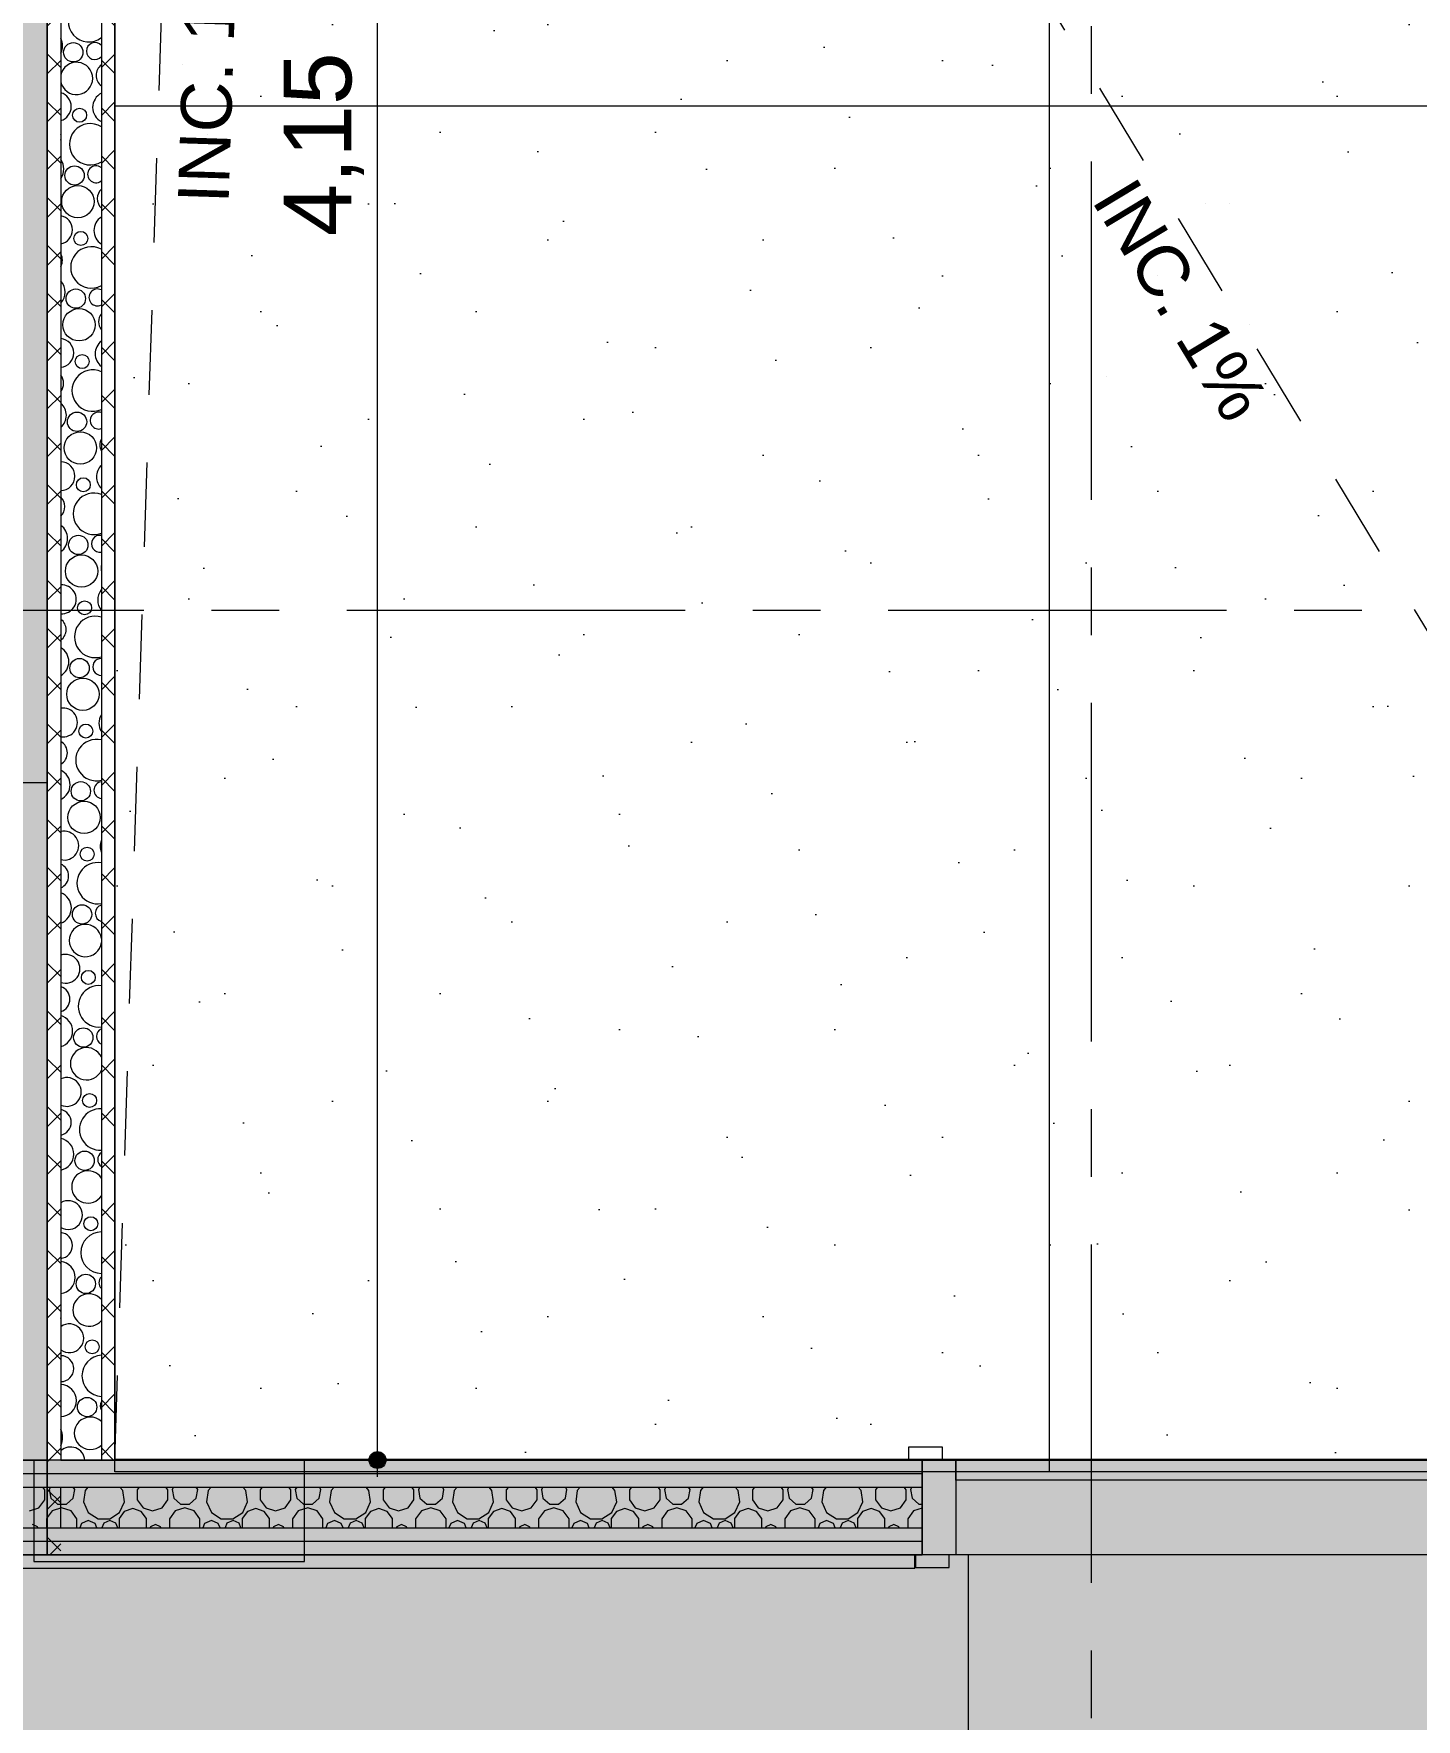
# Model space of a CAD drawing. Header units: metres. Extents: x -77 to -41.1, y -68 to -27.7.
# Drawn here: x -51.194 to -49.151, y -37.483 to -34.993 of the extents above; entities that cross this region are included whole.
import ezdxf
from ezdxf.enums import TextEntityAlignment as Align

# ---------------------------------------------------------------- set-up
doc = ezdxf.new("R2010")
doc.units = ezdxf.units.M
doc.header["$MEASUREMENT"] = 0
doc.linetypes.add('Dot & Dashed', pattern=[0.6, 0.5, -0.05, 0, -0.05])
doc.linetypes.add('HIDDEN2', pattern=[0.1875, 0.125, -0.0625])
for name, color, linetype, lineweight in [('0_Caneta_No__99', 7, 'Continuous', 20), ('Concreto moldado in loco_Pilares.IFC Model_Caneta_No__241', 7, 'Continuous', 13), ('Concreto moldado in loco_Pilares.IFC Model_Caneta_No__4', 7, 'Continuous', 20), ('LAJES.EST_Caneta_No__241', 7, 'Continuous', 13), ('LAJES.EST_Caneta_No__96', 252, 'Continuous', 0), ('NOTAS PISOS_Caneta_No__98', 7, 'Continuous', 0), ('PAREDE CONSTRUIR_Caneta_No__241', 7, 'Continuous', 13), ('PAREDE CONSTRUIR_Caneta_No__83', 84, 'Continuous', 0), ('PAREDE CONSTRUIR_Caneta_No__96', 252, 'Continuous', 0), ('PISO - Rodapé_Caneta_No__11', 7, 'Continuous', 5), ('PISO_Caneta_No__241', 7, 'Continuous', 13), ('Portas Archicad_Caneta_No__241', 7, 'Continuous', 13), ('Portas Archicad_Caneta_No__96', 252, 'Continuous', 0)]:
    doc.layers.add(name, color=color, linetype=linetype, lineweight=lineweight)
for name, color, linetype in [('Concreto moldado in loco_Pilares.IFC Model', 7, 'Continuous'), ('COTAS PISOS', 7, 'Continuous'), ('PAREDE CONSTRUIR', 7, 'Continuous'), ('Portas Archicad', 7, 'Continuous')]:
    doc.layers.add(name, color=color, linetype=linetype)
for name, color, linetype, lineweight, true_color in [('COTAS PISOS_Caneta_No__25', 7, 'Continuous', 13, 0x982312), ('LAJES.EST_Caneta_No__18', 7, 'Continuous', 0, 0xdfdfdf), ('LAJES.EST_Caneta_No__254', 7, 'Continuous', 0, 0xd1c9ad), ('PISO_Caneta_No__97', 7, 'Continuous', 5, 0x6b6b6b), ('Portas Archicad_Caneta_No__9', 7, 'Continuous', 5, 0x020202), ('ZONA_Caneta_No__56', 7, 'Continuous', 0, 0xffe495)]:
    doc.layers.add(name, color=color, linetype=linetype, lineweight=lineweight, true_color=true_color)
doc.styles.add('GENERATED_STYLE_1', font='arial.ttf')
doc.dimstyles.new('GENERATED_STYLE__2', dxfattribs={"dimtxt": 0.1, "dimasz": 0.0475, "dimexe": 0.18, "dimexo": 0.1, "dimgap": 0, "dimtad": 1, "dimzin": 0, "dimdsep": 46, "dimtxsty": 'GENERATED_STYLE_1', "dimblk": 'ARROWHEAD_11', "dimblk1": 'ARROWHEAD_11', "dimblk2": 'ARROWHEAD_11', "dimcen": 0.09, "dimclrd": 256, "dimclre": 256, "dimclrt": 256, "dimadec": 0, "dimazin": 0, "dimtfac": 1, "dimtdec": 4, "dimtmove": 0, "dimatfit": 3, "dimfxl": 0, "dimtolj": 1, "dimtzin": 0, "dimarcsym": 0})
pattern_1 = [(45, (0, 0.5), (-0.159099, 0.159099), [0, -0.15, 0, -0.225]), (110, (0.5, 0.5), (0.21143084, 0.07695453), [0, -0.11, 0, -0.19])]
pattern_2 = [(45, (0, 0), (-0.03535534, 0.03535534), []), (135, (0, 0), (0.03535534, 0.03535534), [])]

# ---------------------------------------------------------------- blocks, each defined once
blk = doc.blocks.new('*X98')
at = {"layer": 'PAREDE CONSTRUIR_Caneta_No__96', "color": 252, "linetype": 'Continuous', "lineweight": 0}
for p, q in [((-51.1863, -37.1709), (-51.1776, -37.159)), ((-51.1776, -37.1442), (-51.1805, -37.1402)), ((-51.1776, -37.159), (-51.1776, -37.1442)), ((-51.2003, -37.1755), (-51.1863, -37.1709)), ((-51.174, -37.1853), (-51.1753, -37.1871)), ((-51.1753, -37.1871), (-51.1753, -37.2002)), ((-51.1885, -37.1987), (-51.1958, -37.1957)), ((-51.1879, -37.2002), (-51.1885, -37.1987))]:
    blk.add_line(p, q, dxfattribs=at)
blk = doc.blocks.new('*X116')
at = {"layer": 'PAREDE CONSTRUIR_Caneta_No__96', "color": 252, "linetype": 'Continuous', "lineweight": 0}
for p, q in [((-51.1691, -37.1402), (-51.1712, -37.1439)), ((-51.1712, -37.1439), (-51.1689, -37.1568)), ((-51.1689, -37.1568), (-51.1588, -37.1652)), ((-51.1457, -37.1652), (-51.1357, -37.1568)), ((-51.1357, -37.1568), (-51.1334, -37.1439)), ((-51.1334, -37.1439), (-51.1355, -37.1402)), ((-51.1181, -37.1451), (-51.1205, -37.1622)), ((-51.1205, -37.1622), (-51.1134, -37.1779)), ((-51.1138, -37.1402), (-51.1181, -37.1451)), ((-51.0671, -37.1779), (-51.0599, -37.1622)), ((-51.0624, -37.1451), (-51.0667, -37.1402)), ((-51.0599, -37.1622), (-51.0624, -37.1451)), ((-51.0382, -37.1402), (-51.0411, -37.1442)), ((-51.0411, -37.1442), (-51.0411, -37.159)), ((-51.0411, -37.159), (-51.0325, -37.1709)), ((-51.0044, -37.1709), (-50.9958, -37.159)), ((-50.9958, -37.1442), (-50.9987, -37.1402)), ((-50.9958, -37.159), (-50.9958, -37.1442)), ((-50.9872, -37.1402), (-50.9893, -37.1439)), ((-50.9893, -37.1439), (-50.987, -37.1568)), ((-50.987, -37.1568), (-50.977, -37.1652)), ((-50.9639, -37.1652), (-50.9538, -37.1568)), ((-50.9538, -37.1568), (-50.9515, -37.1439)), ((-50.9515, -37.1439), (-50.9537, -37.1402)), ((-50.9362, -37.1451), (-50.9387, -37.1622)), ((-50.9387, -37.1622), (-50.9315, -37.1779)), ((-50.932, -37.1402), (-50.9362, -37.1451)), ((-50.8852, -37.1779), (-50.8781, -37.1622)), ((-50.8805, -37.1451), (-50.8848, -37.1402)), ((-50.8781, -37.1622), (-50.8805, -37.1451)), ((-50.8564, -37.1402), (-50.8593, -37.1442)), ((-50.8593, -37.1442), (-50.8593, -37.159)), ((-50.8593, -37.159), (-50.8506, -37.1709)), ((-50.8226, -37.1709), (-50.8139, -37.159)), ((-50.8139, -37.1442), (-50.8168, -37.1402)), ((-50.8139, -37.159), (-50.8139, -37.1442)), ((-50.8053, -37.1402), (-50.8075, -37.1439)), ((-50.8075, -37.1439), (-50.8052, -37.1568)), ((-50.8052, -37.1568), (-50.7951, -37.1652)), ((-50.782, -37.1652), (-50.772, -37.1568)), ((-50.772, -37.1568), (-50.7697, -37.1439)), ((-50.7697, -37.1439), (-50.7718, -37.1402)), ((-50.7544, -37.1451), (-50.7568, -37.1622)), ((-50.7568, -37.1622), (-50.7497, -37.1779)), ((-50.7501, -37.1402), (-50.7544, -37.1451)), ((-50.7034, -37.1779), (-50.6962, -37.1622)), ((-50.6987, -37.1451), (-50.7029, -37.1402)), ((-50.6962, -37.1622), (-50.6987, -37.1451)), ((-50.6745, -37.1402), (-50.6774, -37.1442)), ((-50.6774, -37.1442), (-50.6774, -37.159)), ((-50.6774, -37.159), (-50.6688, -37.1709)), ((-50.6407, -37.1709), (-50.6321, -37.159)), ((-50.6321, -37.1442), (-50.635, -37.1402)), ((-50.6321, -37.159), (-50.6321, -37.1442)), ((-50.6235, -37.1402), (-50.6256, -37.1439)), ((-50.6256, -37.1439), (-50.6233, -37.1568)), ((-50.6233, -37.1568), (-50.6133, -37.1652)), ((-50.6002, -37.1652), (-50.5901, -37.1568)), ((-50.5901, -37.1568), (-50.5878, -37.1439)), ((-50.5878, -37.1439), (-50.59, -37.1402)), ((-50.5725, -37.1451), (-50.575, -37.1622)), ((-50.575, -37.1622), (-50.5678, -37.1779)), ((-50.5682, -37.1402), (-50.5725, -37.1451)), ((-50.5215, -37.1779), (-50.5144, -37.1622)), ((-50.5168, -37.1451), (-50.5211, -37.1402)), ((-50.5144, -37.1622), (-50.5168, -37.1451)), ((-50.4926, -37.1402), (-50.4956, -37.1442)), ((-50.4956, -37.1442), (-50.4956, -37.159)), ((-50.4956, -37.159), (-50.4869, -37.1709)), ((-50.4589, -37.1709), (-50.4502, -37.159)), ((-50.4502, -37.1442), (-50.4531, -37.1402)), ((-50.4502, -37.159), (-50.4502, -37.1442)), ((-50.4416, -37.1402), (-50.4438, -37.1439)), ((-50.4438, -37.1439), (-50.4415, -37.1568)), ((-50.4415, -37.1568), (-50.4314, -37.1652)), ((-50.4183, -37.1652), (-50.4083, -37.1568)), ((-50.4083, -37.1568), (-50.406, -37.1439)), ((-50.406, -37.1439), (-50.4081, -37.1402)), ((-50.3907, -37.1451), (-50.3931, -37.1622)), ((-50.3931, -37.1622), (-50.3859, -37.1779)), ((-50.3864, -37.1402), (-50.3907, -37.1451)), ((-50.3397, -37.1779), (-50.3325, -37.1622)), ((-50.335, -37.1451), (-50.3392, -37.1402)), ((-50.3325, -37.1622), (-50.335, -37.1451)), ((-50.3108, -37.1402), (-50.3137, -37.1442)), ((-50.3137, -37.1442), (-50.3137, -37.159)), ((-50.3137, -37.159), (-50.3051, -37.1709)), ((-50.277, -37.1709), (-50.2683, -37.159)), ((-50.2683, -37.1442), (-50.2713, -37.1402)), ((-50.2683, -37.159), (-50.2683, -37.1442)), ((-50.2598, -37.1402), (-50.2619, -37.1439)), ((-50.2619, -37.1439), (-50.2596, -37.1568)), ((-50.2596, -37.1568), (-50.2496, -37.1652)), ((-50.2365, -37.1652), (-50.2264, -37.1568)), ((-50.2264, -37.1568), (-50.2241, -37.1439)), ((-50.2241, -37.1439), (-50.2262, -37.1402)), ((-50.2088, -37.1451), (-50.2113, -37.1622)), ((-50.2113, -37.1622), (-50.2041, -37.1779)), ((-50.2045, -37.1402), (-50.2088, -37.1451)), ((-50.1578, -37.1779), (-50.1507, -37.1622)), ((-50.1531, -37.1451), (-50.1574, -37.1402)), ((-50.1507, -37.1622), (-50.1531, -37.1451)), ((-50.1289, -37.1402), (-50.1319, -37.1442)), ((-50.1319, -37.1442), (-50.1319, -37.159)), ((-50.1319, -37.159), (-50.1232, -37.1709)), ((-50.0952, -37.1709), (-50.0865, -37.159)), ((-50.0865, -37.1442), (-50.0894, -37.1402)), ((-50.0865, -37.159), (-50.0865, -37.1442)), ((-50.0779, -37.1402), (-50.0801, -37.1439)), ((-50.0801, -37.1439), (-50.0778, -37.1568)), ((-50.0778, -37.1568), (-50.0677, -37.1652)), ((-50.0546, -37.1652), (-50.0446, -37.1568)), ((-50.0446, -37.1568), (-50.0423, -37.1439)), ((-50.0423, -37.1439), (-50.0444, -37.1402)), ((-50.027, -37.1451), (-50.0294, -37.1622)), ((-50.0294, -37.1622), (-50.0222, -37.1779)), ((-50.0227, -37.1402), (-50.027, -37.1451)), ((-49.976, -37.1779), (-49.9688, -37.1622)), ((-49.9713, -37.1451), (-49.9755, -37.1402)), ((-49.9688, -37.1622), (-49.9713, -37.1451)), ((-49.9471, -37.1402), (-49.95, -37.1442)), ((-49.95, -37.1442), (-49.95, -37.159)), ((-49.95, -37.159), (-49.9413, -37.1709)), ((-49.9133, -37.1709), (-49.9046, -37.159)), ((-49.9046, -37.1442), (-49.9076, -37.1402)), ((-49.9046, -37.159), (-49.9046, -37.1442)), ((-49.8961, -37.1402), (-49.8982, -37.1439)), ((-49.8982, -37.1439), (-49.8959, -37.1568)), ((-49.8959, -37.1568), (-49.8859, -37.1652)), ((-51.1667, -37.1752), (-51.174, -37.1853)), ((-51.1528, -37.1707), (-51.1667, -37.1752)), ((-51.1588, -37.1652), (-51.1457, -37.1652)), ((-51.1389, -37.1752), (-51.1528, -37.1707)), ((-51.1303, -37.1871), (-51.1389, -37.1752)), ((-51.1303, -37.2002), (-51.1303, -37.1871)), ((-51.1134, -37.1779), (-51.0989, -37.1872)), ((-51.0989, -37.1872), (-51.0816, -37.1872)), ((-51.0816, -37.1872), (-51.0671, -37.1779)), ((-51.0602, -37.1761), (-51.0679, -37.1867)), ((-51.0679, -37.1867), (-51.0679, -37.1999)), ((-51.0477, -37.172), (-51.0602, -37.1761)), ((-51.0352, -37.1761), (-51.0477, -37.172)), ((-51.0274, -37.1867), (-51.0352, -37.1761)), ((-51.0325, -37.1709), (-51.0185, -37.1755)), ((-51.0274, -37.1999), (-51.0274, -37.1867)), ((-51.0185, -37.1755), (-51.0044, -37.1709)), ((-50.9848, -37.1752), (-50.9934, -37.1871)), ((-50.9934, -37.1871), (-50.9934, -37.2002)), ((-50.9709, -37.1707), (-50.9848, -37.1752)), ((-50.977, -37.1652), (-50.9639, -37.1652)), ((-50.957, -37.1752), (-50.9709, -37.1707)), ((-50.9484, -37.1871), (-50.957, -37.1752)), ((-50.9484, -37.2002), (-50.9484, -37.1871)), ((-50.9315, -37.1779), (-50.917, -37.1872)), ((-50.917, -37.1872), (-50.8998, -37.1872)), ((-50.8998, -37.1872), (-50.8852, -37.1779)), ((-50.8783, -37.1761), (-50.8861, -37.1867)), ((-50.8861, -37.1867), (-50.8861, -37.1999)), ((-50.8658, -37.172), (-50.8783, -37.1761)), ((-50.8533, -37.1761), (-50.8658, -37.172)), ((-50.8456, -37.1867), (-50.8533, -37.1761)), ((-50.8506, -37.1709), (-50.8366, -37.1755)), ((-50.8456, -37.1999), (-50.8456, -37.1867)), ((-50.8366, -37.1755), (-50.8226, -37.1709)), ((-50.803, -37.1752), (-50.8116, -37.1871)), ((-50.8116, -37.1871), (-50.8116, -37.2002)), ((-50.7891, -37.1707), (-50.803, -37.1752)), ((-50.7951, -37.1652), (-50.782, -37.1652)), ((-50.7752, -37.1752), (-50.7891, -37.1707)), ((-50.7666, -37.1871), (-50.7752, -37.1752)), ((-50.7666, -37.2002), (-50.7666, -37.1871)), ((-50.7497, -37.1779), (-50.7351, -37.1872)), ((-50.7351, -37.1872), (-50.7179, -37.1872)), ((-50.7179, -37.1872), (-50.7034, -37.1779)), ((-50.6965, -37.1761), (-50.7042, -37.1867)), ((-50.7042, -37.1867), (-50.7042, -37.1999)), ((-50.684, -37.172), (-50.6965, -37.1761)), ((-50.6715, -37.1761), (-50.684, -37.172)), ((-50.6637, -37.1867), (-50.6715, -37.1761)), ((-50.6688, -37.1709), (-50.6547, -37.1755)), ((-50.6637, -37.1999), (-50.6637, -37.1867)), ((-50.6547, -37.1755), (-50.6407, -37.1709)), ((-50.6211, -37.1752), (-50.6297, -37.1871)), ((-50.6297, -37.1871), (-50.6297, -37.2002)), ((-50.6072, -37.1707), (-50.6211, -37.1752)), ((-50.6133, -37.1652), (-50.6002, -37.1652)), ((-50.5933, -37.1752), (-50.6072, -37.1707)), ((-50.5847, -37.1871), (-50.5933, -37.1752)), ((-50.5847, -37.2002), (-50.5847, -37.1871)), ((-50.5678, -37.1779), (-50.5533, -37.1872)), ((-50.5533, -37.1872), (-50.536, -37.1872)), ((-50.536, -37.1872), (-50.5215, -37.1779)), ((-50.5146, -37.1761), (-50.5224, -37.1867)), ((-50.5224, -37.1867), (-50.5224, -37.1999)), ((-50.5021, -37.172), (-50.5146, -37.1761)), ((-50.4896, -37.1761), (-50.5021, -37.172)), ((-50.4819, -37.1867), (-50.4896, -37.1761)), ((-50.4869, -37.1709), (-50.4729, -37.1755)), ((-50.4819, -37.1999), (-50.4819, -37.1867)), ((-50.4729, -37.1755), (-50.4589, -37.1709)), ((-50.4393, -37.1752), (-50.4479, -37.1871)), ((-50.4479, -37.1871), (-50.4479, -37.2002)), ((-50.4254, -37.1707), (-50.4393, -37.1752)), ((-50.4314, -37.1652), (-50.4183, -37.1652)), ((-50.4115, -37.1752), (-50.4254, -37.1707)), ((-50.4029, -37.1871), (-50.4115, -37.1752)), ((-50.4029, -37.2002), (-50.4029, -37.1871)), ((-50.3859, -37.1779), (-50.3714, -37.1872)), ((-50.3714, -37.1872), (-50.3542, -37.1872)), ((-50.3542, -37.1872), (-50.3397, -37.1779)), ((-50.3328, -37.1761), (-50.3405, -37.1867)), ((-50.3405, -37.1867), (-50.3405, -37.1999)), ((-50.3203, -37.172), (-50.3328, -37.1761)), ((-50.3078, -37.1761), (-50.3203, -37.172)), ((-50.3, -37.1867), (-50.3078, -37.1761)), ((-50.3051, -37.1709), (-50.291, -37.1755)), ((-50.3, -37.1999), (-50.3, -37.1867)), ((-50.291, -37.1755), (-50.277, -37.1709)), ((-50.2574, -37.1752), (-50.266, -37.1871)), ((-50.266, -37.1871), (-50.266, -37.2002)), ((-50.2435, -37.1707), (-50.2574, -37.1752)), ((-50.2496, -37.1652), (-50.2365, -37.1652)), ((-50.2296, -37.1752), (-50.2435, -37.1707)), ((-50.221, -37.1871), (-50.2296, -37.1752)), ((-50.221, -37.2002), (-50.221, -37.1871)), ((-50.2041, -37.1779), (-50.1896, -37.1872)), ((-50.1896, -37.1872), (-50.1723, -37.1872)), ((-50.1723, -37.1872), (-50.1578, -37.1779)), ((-50.1509, -37.1761), (-50.1586, -37.1867)), ((-50.1586, -37.1867), (-50.1586, -37.1999)), ((-50.1384, -37.172), (-50.1509, -37.1761)), ((-50.1259, -37.1761), (-50.1384, -37.172)), ((-50.1182, -37.1867), (-50.1259, -37.1761)), ((-50.1232, -37.1709), (-50.1092, -37.1755)), ((-50.1182, -37.1999), (-50.1182, -37.1867)), ((-50.1092, -37.1755), (-50.0952, -37.1709)), ((-50.0756, -37.1752), (-50.0842, -37.1871)), ((-50.0842, -37.1871), (-50.0842, -37.2002)), ((-50.0617, -37.1707), (-50.0756, -37.1752)), ((-50.0677, -37.1652), (-50.0546, -37.1652)), ((-50.0478, -37.1752), (-50.0617, -37.1707)), ((-50.0392, -37.1871), (-50.0478, -37.1752)), ((-50.0392, -37.2002), (-50.0392, -37.1871)), ((-50.0222, -37.1779), (-50.0077, -37.1872)), ((-50.0077, -37.1872), (-49.9905, -37.1872)), ((-49.9905, -37.1872), (-49.976, -37.1779)), ((-49.9691, -37.1761), (-49.9768, -37.1867)), ((-49.9768, -37.1867), (-49.9768, -37.1999)), ((-49.9566, -37.172), (-49.9691, -37.1761)), ((-49.9441, -37.1761), (-49.9566, -37.172)), ((-49.9363, -37.1867), (-49.9441, -37.1761)), ((-49.9413, -37.1709), (-49.9273, -37.1755)), ((-49.9363, -37.1999), (-49.9363, -37.1867)), ((-49.9273, -37.1755), (-49.9133, -37.1709)), ((-49.8937, -37.1752), (-49.9023, -37.1871)), ((-49.9023, -37.1871), (-49.9023, -37.2002)), ((-49.8811, -37.1712), (-49.8937, -37.1752)), ((-49.8859, -37.1652), (-49.8811, -37.1652)), ((-51.1234, -37.1938), (-51.126, -37.2002)), ((-51.1133, -37.1896), (-51.1234, -37.1938)), ((-51.1032, -37.1938), (-51.1133, -37.1896)), ((-51.1005, -37.2002), (-51.1032, -37.1938)), ((-51.0902, -37.1933), (-51.0931, -37.2002)), ((-51.0814, -37.1896), (-51.0902, -37.1933)), ((-51.0725, -37.1933), (-51.0814, -37.1896)), ((-51.0696, -37.2002), (-51.0725, -37.1933)), ((-51.0679, -37.1999), (-51.0677, -37.2002)), ((-51.0277, -37.2002), (-51.0274, -37.1999)), ((-51.0213, -37.1987), (-51.0219, -37.2002)), ((-51.014, -37.1957), (-51.0213, -37.1987)), ((-51.0067, -37.1987), (-51.014, -37.1957)), ((-51.0061, -37.2002), (-51.0067, -37.1987)), ((-50.9415, -37.1938), (-50.9442, -37.2002)), ((-50.9314, -37.1896), (-50.9415, -37.1938)), ((-50.9213, -37.1938), (-50.9314, -37.1896)), ((-50.9187, -37.2002), (-50.9213, -37.1938)), ((-50.9084, -37.1933), (-50.9112, -37.2002)), ((-50.8995, -37.1896), (-50.9084, -37.1933)), ((-50.8906, -37.1933), (-50.8995, -37.1896)), ((-50.8878, -37.2002), (-50.8906, -37.1933)), ((-50.8861, -37.1999), (-50.8858, -37.2002)), ((-50.8458, -37.2002), (-50.8456, -37.1999)), ((-50.8395, -37.1987), (-50.8401, -37.2002)), ((-50.8321, -37.1957), (-50.8395, -37.1987)), ((-50.8248, -37.1987), (-50.8321, -37.1957)), ((-50.8242, -37.2002), (-50.8248, -37.1987)), ((-50.7597, -37.1938), (-50.7623, -37.2002)), ((-50.7496, -37.1896), (-50.7597, -37.1938)), ((-50.7395, -37.1938), (-50.7496, -37.1896)), ((-50.7368, -37.2002), (-50.7395, -37.1938)), ((-50.7265, -37.1933), (-50.7294, -37.2002)), ((-50.7177, -37.1896), (-50.7265, -37.1933)), ((-50.7088, -37.1933), (-50.7177, -37.1896)), ((-50.7059, -37.2002), (-50.7088, -37.1933)), ((-50.7042, -37.1999), (-50.704, -37.2002)), ((-50.664, -37.2002), (-50.6637, -37.1999)), ((-50.6576, -37.1987), (-50.6582, -37.2002)), ((-50.6503, -37.1957), (-50.6576, -37.1987)), ((-50.643, -37.1987), (-50.6503, -37.1957)), ((-50.6424, -37.2002), (-50.643, -37.1987)), ((-50.5778, -37.1938), (-50.5805, -37.2002)), ((-50.5677, -37.1896), (-50.5778, -37.1938)), ((-50.5576, -37.1938), (-50.5677, -37.1896)), ((-50.555, -37.2002), (-50.5576, -37.1938)), ((-50.5447, -37.1933), (-50.5475, -37.2002)), ((-50.5358, -37.1896), (-50.5447, -37.1933)), ((-50.5269, -37.1933), (-50.5358, -37.1896)), ((-50.5241, -37.2002), (-50.5269, -37.1933)), ((-50.5224, -37.1999), (-50.5221, -37.2002)), ((-50.4821, -37.2002), (-50.4819, -37.1999)), ((-50.4757, -37.1987), (-50.4764, -37.2002)), ((-50.4684, -37.1957), (-50.4757, -37.1987)), ((-50.4611, -37.1987), (-50.4684, -37.1957)), ((-50.4605, -37.2002), (-50.4611, -37.1987)), ((-50.396, -37.1938), (-50.3986, -37.2002)), ((-50.3859, -37.1896), (-50.396, -37.1938)), ((-50.3758, -37.1938), (-50.3859, -37.1896)), ((-50.3731, -37.2002), (-50.3758, -37.1938)), ((-50.3628, -37.1933), (-50.3657, -37.2002)), ((-50.354, -37.1896), (-50.3628, -37.1933)), ((-50.3451, -37.1933), (-50.354, -37.1896)), ((-50.3422, -37.2002), (-50.3451, -37.1933)), ((-50.3405, -37.1999), (-50.3403, -37.2002)), ((-50.3003, -37.2002), (-50.3, -37.1999)), ((-50.2939, -37.1987), (-50.2945, -37.2002)), ((-50.2866, -37.1957), (-50.2939, -37.1987)), ((-50.2793, -37.1987), (-50.2866, -37.1957)), ((-50.2786, -37.2002), (-50.2793, -37.1987)), ((-50.2141, -37.1938), (-50.2168, -37.2002)), ((-50.204, -37.1896), (-50.2141, -37.1938)), ((-50.1939, -37.1938), (-50.204, -37.1896)), ((-50.1913, -37.2002), (-50.1939, -37.1938)), ((-50.181, -37.1933), (-50.1838, -37.2002)), ((-50.1721, -37.1896), (-50.181, -37.1933)), ((-50.1632, -37.1933), (-50.1721, -37.1896)), ((-50.1604, -37.2002), (-50.1632, -37.1933)), ((-50.1586, -37.1999), (-50.1584, -37.2002)), ((-50.1184, -37.2002), (-50.1182, -37.1999)), ((-50.112, -37.1987), (-50.1127, -37.2002)), ((-50.1047, -37.1957), (-50.112, -37.1987)), ((-50.0974, -37.1987), (-50.1047, -37.1957)), ((-50.0968, -37.2002), (-50.0974, -37.1987)), ((-50.0323, -37.1938), (-50.0349, -37.2002)), ((-50.0222, -37.1896), (-50.0323, -37.1938)), ((-50.0121, -37.1938), (-50.0222, -37.1896)), ((-50.0094, -37.2002), (-50.0121, -37.1938)), ((-49.9991, -37.1933), (-50.002, -37.2002)), ((-49.9902, -37.1896), (-49.9991, -37.1933)), ((-49.9814, -37.1933), (-49.9902, -37.1896)), ((-49.9785, -37.2002), (-49.9814, -37.1933)), ((-49.9768, -37.1999), (-49.9766, -37.2002)), ((-49.9366, -37.2002), (-49.9363, -37.1999)), ((-49.9302, -37.1987), (-49.9308, -37.2002)), ((-49.9229, -37.1957), (-49.9302, -37.1987)), ((-49.9156, -37.1987), (-49.9229, -37.1957)), ((-49.9149, -37.2002), (-49.9156, -37.1987))]:
    blk.add_line(p, q, dxfattribs=at)
blk = doc.blocks.new('Sliding Door 26_6')
at = {"layer": 'Portas Archicad_Caneta_No__241', "color": 7, "linetype": 'Continuous', "lineweight": 13}
for p, q in [((1.5, 0), (1.5, -0.02)), ((1.5, 0), (1.5, -0.02)), ((1.5, 0), (1.52, 0)), ((1.5, 0), (1.52, 0)), ((1.5, -0.02), (1.5, -0.04)), ((1.5, -0.02), (1.5, -0.04)), ((1.5, -0.04), (1.5, -0.1)), ((1.5, -0.04), (1.5, -0.1)), ((1.5, -0.1), (1.5, -0.12)), ((1.5, -0.1), (1.5, -0.12)), ((1.5, -0.12), (1.5, -0.14)), ((1.5, -0.12), (1.5, -0.14)), ((1.5, -0.14), (1.51, -0.14)), ((1.5, -0.14), (1.51, -0.14))]:
    blk.add_line(p, q, dxfattribs=at)
at = {"layer": 'Portas Archicad_Caneta_No__9', "color": 18, "linetype": 'Continuous', "lineweight": 5, "true_color": 0x020202}
for p, q in [((1.45, 0), (0.725, 0)), ((1.5, 0), (1.45, 0)), ((1.45, 0), (1.45, -0.14)), ((1.45, -0.03), (1.45, 0)), ((1.47, 0.019), (1.52, 0.019)), ((1.47, 0), (1.47, 0.019)), ((1.52, 0), (1.47, 0)), ((1.5, -0.14), (1.5, 0)), ((1.52, 0.019), (1.52, 0)), ((0.725, -0.03), (1.45, -0.03)), ((1.45, -0.14), (1.5, -0.14)), ((1.46, -0.14), (1.51, -0.14)), ((1.46, -0.159), (1.46, -0.14)), ((1.51, -0.14), (1.51, -0.159)), ((1.51, -0.159), (1.46, -0.159))]:
    blk.add_line(p, q, dxfattribs=at)
at = {"layer": 'Portas Archicad_Caneta_No__96', "color": 252, "linetype": 'Continuous', "lineweight": 0}
for p, q in [((-1.5, 0), (1.5, 0)), ((-1.5, -0.14), (1.5, -0.14))]:
    blk.add_line(p, q, dxfattribs=at)
blk = doc.blocks.new('*X127')
at = {"layer": 'PAREDE CONSTRUIR_Caneta_No__96', "color": 252, "linetype": 'Continuous', "lineweight": 0}
for centre, radius in [((-51.1355, -35.02), 0.0143), ((-51.1262, -35.113), 0.0103), ((-51.1337, -35.202), 0.0143), ((-51.1288, -35.2406), 0.0239), ((-51.1244, -35.295), 0.0103), ((-51.1318, -35.384), 0.0143), ((-51.127, -35.4226), 0.0239), ((-51.1225, -35.477), 0.0103), ((-51.13, -35.566), 0.0143), ((-51.1251, -35.6046), 0.0239), ((-51.1207, -35.659), 0.0103), ((-51.1281, -35.748), 0.0143), ((-51.1233, -35.7866), 0.0239), ((-51.1188, -35.841), 0.0103), ((-51.1263, -35.93), 0.0143), ((-51.1214, -35.9686), 0.0239), ((-51.117, -36.023), 0.0103), ((-51.1244, -36.112), 0.0143), ((-51.1196, -36.1506), 0.0239), ((-51.1151, -36.205), 0.0103), ((-51.1226, -36.2939), 0.0143), ((-51.1133, -36.387), 0.0103), ((-51.1207, -36.4759), 0.0143), ((-51.1114, -36.569), 0.0103), ((-51.1188, -36.6579), 0.0143), ((-51.1096, -36.751), 0.0103), ((-51.117, -36.8399), 0.0143), ((-51.1077, -36.933), 0.0103), ((-51.1151, -37.0219), 0.0143)]:
    blk.add_circle(centre, radius, dxfattribs=at)
for centre, radius, start, end in [((-51.1125, -34.9739), 0.0306, 52.942, 307.058), ((-51.175, -35.0104), 0.0237, 332.6377, 27.3623), ((-51.1036, -35.0182), 0.0125, 40.1746, 319.8254), ((-51.1307, -35.0586), 0.0239, 191.9243, 168.0757), ((-51.0827, -35.0542), 0.0192, 126.3072, 233.6928), ((-51.1599, -35.1003), 0.0213, 286.0789, 73.9211), ((-51.0832, -35.1014), 0.0237, 117.291, 242.709), ((-51.1727, -35.1452), 0.0192, 346.4587, 13.5413), ((-51.1106, -35.1559), 0.0306, 57.1765, 302.8235), ((-51.1732, -35.1924), 0.0237, 324.0713, 35.9287), ((-51.1018, -35.2002), 0.0125, 51.9599, 308.0401), ((-51.0808, -35.2362), 0.0192, 133.5335, 226.4665), ((-51.1581, -35.2823), 0.0213, 280.9428, 79.0572), ((-51.0813, -35.2834), 0.0237, 122.4715, 237.5285), ((-51.1708, -35.3272), 0.0192, 331.1086, 28.8914), ((-51.1088, -35.3379), 0.0306, 61.2176, 298.7824), ((-51.1713, -35.3744), 0.0237, 317.002, 42.998), ((-51.0999, -35.3822), 0.0125, 62.0731, 297.9269), ((-51.079, -35.4182), 0.0192, 141.7617, 218.2383), ((-51.1562, -35.4643), 0.0213, 275.8945, 84.1055), ((-51.0795, -35.4654), 0.0237, 127.9701, 232.0299), ((-51.1069, -35.5199), 0.0306, 65.1077, 294.8923), ((-51.169, -35.5092), 0.0192, 321.1574, 38.8426), ((-51.1695, -35.5564), 0.0237, 310.7687, 49.2313), ((-51.0981, -35.5642), 0.0125, 71.3083, 288.6917), ((-51.0771, -35.6002), 0.0192, 151.8978, 208.1022), ((-51.1544, -35.6463), 0.0213, 270.8918, 89.1082), ((-51.0776, -35.6474), 0.0237, 133.9174, 226.0826), ((-51.1671, -35.6912), 0.0192, 313.0163, 46.9837), ((-51.1051, -35.7019), 0.0306, 68.8786, 291.1214), ((-51.1676, -35.7384), 0.0237, 305.0742, 54.9258), ((-51.0962, -35.7462), 0.0125, 80.0606, 279.9394), ((-51.0753, -35.7822), 0.0192, 168.1737, 191.8263), ((-51.1525, -35.8283), 0.0213, 265.8959, 94.1041), ((-51.0758, -35.8294), 0.0237, 140.533, 219.467), ((-51.1653, -35.8732), 0.0192, 305.8413, 54.1587), ((-51.1032, -35.8839), 0.0306, 72.5559, 287.4441), ((-51.1658, -35.9204), 0.0237, 299.7533, 60.2467), ((-51.0943, -35.9282), 0.0125, 88.5824, 271.4176), ((-51.1507, -36.0103), 0.0213, 260.8685, 99.1315), ((-51.0739, -36.0114), 0.0237, 148.251, 211.749), ((-51.1634, -36.0552), 0.0192, 299.2668, 60.7332), ((-51.1014, -36.0659), 0.0306, 76.1603, 283.8397), ((-51.1639, -36.1024), 0.0237, 294.7018, 65.2982), ((-51.0925, -36.1102), 0.0125, 97.0728, 262.9272), ((-51.1488, -36.1923), 0.0213, 255.7689, 104.2311), ((-51.0721, -36.1934), 0.0237, 158.2379, 201.7621), ((-51.1616, -36.2372), 0.0192, 293.0922, 66.9078), ((-51.0995, -36.2479), 0.0306, 79.7096, 280.2904), ((-51.1621, -36.2844), 0.0237, 289.848, 70.152), ((-51.0906, -36.2922), 0.0125, 105.7237, 254.2763), ((-51.1177, -36.3326), 0.0239, 6.8038, 353.1962), ((-51.147, -36.3743), 0.0213, 250.5511, 109.4489), ((-51.1597, -36.4192), 0.0192, 287.1904, 72.8096), ((-51.0976, -36.4298), 0.0306, 83.2194, 276.7806), ((-51.1602, -36.4664), 0.0237, 285.1386, 74.8614), ((-51.0888, -36.4742), 0.0125, 114.7631, 245.2369), ((-51.1159, -36.5146), 0.0239, 23.7602, 336.2398), ((-51.1451, -36.5563), 0.0213, 245.1592, 114.8408), ((-51.1578, -36.6012), 0.0192, 281.4716, 78.5284), ((-51.0958, -36.6118), 0.0306, 86.7038, 273.2962), ((-51.1584, -36.6484), 0.0237, 280.532, 79.468), ((-51.0869, -36.6562), 0.0125, 124.523, 235.477), ((-51.114, -36.6966), 0.0239, 33.1207, 326.8793), ((-51.1432, -36.7383), 0.0213, 239.5204, 120.4796), ((-51.156, -36.7832), 0.0192, 275.8669, 84.1331), ((-51.0939, -36.7938), 0.0306, 90.176, 269.824), ((-51.1565, -36.8304), 0.0237, 275.9935, 84.0065), ((-51.0851, -36.8382), 0.0125, 135.6108, 224.3892), ((-51.1122, -36.8786), 0.0239, 40.5531, 319.4469), ((-51.1839, -36.8848), 0.0306, 347.719, 12.281), ((-51.1414, -36.9203), 0.0213, 233.5327, 126.4673), ((-51.1541, -36.9652), 0.0192, 270.3182, 89.6818), ((-51.0921, -36.9758), 0.0306, 93.6488, 266.3512), ((-51.1547, -37.0124), 0.0237, 271.4924, 88.5076), ((-51.1103, -37.0606), 0.0239, 46.9932, 313.0068), ((-51.0832, -37.0202), 0.0125, 149.5955, 210.4045), ((-51.1821, -37.0668), 0.0306, 336.4263, 23.5737), ((-51.1395, -37.1023), 0.0213, 5.6508, 132.9607)]:
    blk.add_arc(centre, radius, start, end, dxfattribs=at)
blk = doc.blocks.new('Símbolo Inclinação 20_11')
at = {"layer": 'NOTAS PISOS_Caneta_No__98', "color": 7, "linetype": 'HIDDEN2', "lineweight": 0}
blk.add_line((0, 0), (4.7851, 0), dxfattribs=at)
at = {"layer": 'NOTAS PISOS_Caneta_No__98', "color": 7, "linetype": 'HIDDEN2', "lineweight": 0, "style": 'GENERATED_STYLE_1'}
blk.add_attdef('txt', text='', height=0.075, rotation=180, dxfattribs=at).set_placement((2.221, 0.1536), align=Align.BOTTOM_LEFT)
blk = doc.blocks.new('Símbolo Inclinação 20_12')
at = {"layer": 'NOTAS PISOS_Caneta_No__98', "color": 7, "linetype": 'HIDDEN2', "lineweight": 0}
blk.add_line((0, 0), (4.0498, 0), dxfattribs=at)
at = {"layer": 'NOTAS PISOS_Caneta_No__98', "color": 7, "linetype": 'HIDDEN2', "lineweight": 0, "style": 'GENERATED_STYLE_1'}
blk.add_attdef('txt', text='', height=0.075, dxfattribs=at).set_placement((1.838, -0.1088), align=Align.BOTTOM_LEFT)
blk = doc.blocks.new('*D201')
at = {"layer": 'COTAS PISOS_Caneta_No__25', "linetype": 'Continuous', "lineweight": 13, "true_color": 0x982312}
for points in [[(-50.6985, -32.9497), (-50.6976, -32.9545), (-50.6949, -32.9585), (-50.6908, -32.9612), (-50.686, -32.9622), (-50.6812, -32.9612), (-50.6772, -32.9585), (-50.6745, -32.9545), (-50.6735, -32.9497), (-50.6745, -32.9449), (-50.6772, -32.9409), (-50.6812, -32.9381), (-50.686, -32.9372), (-50.6908, -32.9381), (-50.6949, -32.9409), (-50.6976, -32.9449)], [(-50.6985, -37.1002), (-50.6976, -37.105), (-50.6949, -37.109), (-50.6908, -37.1117), (-50.686, -37.1127), (-50.6812, -37.1117), (-50.6772, -37.109), (-50.6745, -37.105), (-50.6735, -37.1002), (-50.6745, -37.0954), (-50.6772, -37.0914), (-50.6812, -37.0887), (-50.686, -37.0877), (-50.6908, -37.0887), (-50.6949, -37.0914), (-50.6976, -37.0954)]]:
    blk.add_hatch(color=24, dxfattribs=at).paths.add_polyline_path(points)
at = {"layer": 'COTAS PISOS_Caneta_No__25', "color": 24, "linetype": 'Continuous', "lineweight": 13, "true_color": 0x982312}
for p, q in [((-50.6985, -32.9497), (-50.786, -32.9497)), ((-50.6392, -32.9497), (-50.6735, -32.9497)), ((-50.686, -37.0877), (-50.686, -32.9622)), ((-50.6985, -37.1002), (-50.786, -37.1002)), ((-50.686, -37.1252), (-50.686, -37.1127)), ((-50.6392, -37.1002), (-50.6735, -37.1002))]:
    blk.add_line(p, q, dxfattribs=at)
for centre in [(-50.686, -32.9497), (-50.686, -37.1002)]:
    blk.add_circle(centre, 0.0125, dxfattribs=at)
at = {"layer": 'COTAS PISOS_Caneta_No__25', "color": 24, "lineweight": 13, "true_color": 0x982312, "char_height": 0.1, "attachment_point": 7, "rotation": 90, "style": 'GENERATED_STYLE_1'}
for s, insert in [('\\A1;{\\pql;\\fArial|b0|i0|c0|p0;\\W1.000000;0,15}', (-50.706, -33.2291)), ('\\A1;{\\pql;\\fArial|b0|i0|c0|p0;\\W1.000000;4,15}', (-50.706, -35.2919))]:
    blk.add_mtext(s, dxfattribs=dict(at, insert=insert))
blk = doc.blocks.new('ARROWHEAD_11')
at = {"color": 0, "linetype": 'Continuous', "lineweight": 0}
blk.add_line((0, 0), (-1, 0), dxfattribs=at)
at = {"color": 0, "linetype": 'Continuous', "lineweight": 0, "const_width": 0.25, "flags": 128}
blk.add_lwpolyline([(-0.125, 0, 1), (0.125, 0, 1)], format="xyb", close=True, dxfattribs=at)

msp = doc.modelspace()

# ---------------------------------------------------------------- hatches: boundary and pattern name
at = {"layer": 'Concreto moldado in loco_Pilares.IFC Model', "linetype": 'Continuous', "lineweight": 0, "true_color": 0x000000}
msp.add_hatch(color=18, dxfattribs=at).paths.add_polyline_path([(-51.194, -37.1002), (-51.194, -37.2502), (-50.794, -37.2502), (-50.794, -37.1002)])
at = {"layer": 'LAJES.EST_Caneta_No__18', "linetype": 'Continuous', "lineweight": 0, "true_color": 0xdfdfdf}
h = msp.add_hatch(dxfattribs=at)
h.set_pattern_fill('Piso_Externo__0003', color=254, style=0, pattern_type=2)
h.set_pattern_definition([(45, (0, 0.6), (-0.1909188, 0.1909188), [0, -0.18, 0, -0.27]), (110, (0.6, 0.6), (0.253717, 0.09234544), [0, -0.132, 0, -0.228])])
h.paths.add_polyline_path([(-76.514, -65.1016), (-73.814, -65.1016, -0.414214), (-75.814, -67.1016), (-66.814, -67.1016, -0.414214), (-68.814, -65.1016), (-68.814, -62.301), (-68.814, -45.4002, -0.414214), (-66.514, -43.1002), (-65.914, -43.1002), (-65.914, -42.3002), (-66.514, -42.3002), (-66.514, -38.2041), (-65.114, -38.2041), (-65.114, -36.7038), (-66.514, -36.7038), (-66.514, -32.5997), (-65.114, -32.5997), (-56.714, -32.5997), (-53.814, -32.5997), (-44.014, -32.5997), (-44.014, -42.3002), (-53.814, -42.3002), (-53.814, -47.1002), (-44.014, -47.1002), (-44.014, -50.8516), (-45.6136, -50.8516), (-45.6136, -52.3506), (-44.014, -52.3506), (-44.014, -60.3006), (-48.9163, -60.3006), (-48.9163, -61.1006), (-44.3609, -61.1006), (-44.3609, -67.1016), (-44.014, -67.1016), (-41.514, -67.1016), (-41.514, -28.1016), (-41.714, -28.1016), (-41.714, -60.3006), (-43.014, -60.3006), (-43.014, -30.0016), (-66.514, -30.0016), (-66.514, -28.1016), (-76.514, -28.1016)])
h.paths.add_polyline_path([(-73.814, -45.1016), (-76.314, -45.1016), (-76.314, -43.0892), (-75.7984, -43.0908, -0.414214), (-73.8139, -45.0876)], flags=0)
h.paths.add_polyline_path([(-73.814, -45.5846, -0.009328), (-73.814, -45.6604)], flags=0)
h.paths.add_polyline_path([(-52.814, -46.3002), (-52.814, -43.1002), (-44.014, -43.1002), (-44.014, -46.3002)], flags=0)
h.paths.add_polyline_path([(-67.714, -34.1), (-76.314, -34.1), (-76.314, -32.5997), (-67.714, -32.5997)], flags=0)
at = {"layer": 'LAJES.EST_Caneta_No__254', "linetype": 'Continuous', "lineweight": 0, "true_color": 0xd1c9ad}
h = msp.add_hatch(dxfattribs=at)
h.set_pattern_fill('Haie_OD_0003', color=9, style=0, pattern_type=2)
h.set_pattern_definition(pattern_1)
h.paths.add_polyline_path([(-65.114, -47.1002), (-66.514, -47.1002), (-66.514, -60.3006), (-56.514, -60.3006), (-44.014, -60.3006), (-44.014, -56.6006), (-50.5957, -56.6006), (-50.5957, -54.2479), (-52.6157, -54.2479), (-52.6157, -52.5506), (-50.5957, -52.5506), (-45.6136, -52.5506), (-45.6136, -50.8516), (-44.014, -50.8516), (-44.014, -47.1002), (-53.814, -47.1002), (-53.814, -42.3002), (-44.014, -42.3002), (-44.014, -37.1002), (-51.174, -37.1002), (-51.174, -32.5997), (-53.814, -32.5997), (-56.714, -32.5997), (-58.7637, -32.5997), (-58.7637, -34.9038), (-63.464, -34.9038), (-63.464, -36.5038), (-65.114, -36.5038), (-65.114, -38.4037), (-63.464, -38.4037), (-63.464, -42.1002), (-65.114, -42.1002), (-65.114, -42.3002)])
h.paths.add_polyline_path([(-60.5596, -42.1002), (-60.5596, -38.4037), (-58.8637, -38.4037), (-58.8637, -42.1002)], flags=0)
h.paths.add_polyline_path([(-59.064, -48.7001), (-59.064, -47.3002), (-56.714, -47.3002), (-56.714, -48.7001)], flags=0)
at = {"layer": 'LAJES.EST_Caneta_No__96', "linetype": 'Continuous', "lineweight": 0}
h = msp.add_hatch(dxfattribs=at)
h.set_pattern_fill('Haie_OD_0003', color=252, style=0, pattern_type=2)
h.set_pattern_definition(pattern_1)
h.paths.add_polyline_path([(-51.074, -37.1002), (-44.014, -37.1002), (-44.014, -32.5997), (-51.074, -32.5997)])
at = {"layer": 'PAREDE CONSTRUIR', "linetype": 'Continuous', "lineweight": 0, "true_color": 0xffffff}
for points in [[(-51.174, -37.1002), (-53.814, -37.1002), (-53.814, -37.1202), (-51.174, -37.1202)], [(-49.8811, -37.1002), (-51.174, -37.1002), (-51.174, -37.1202), (-49.8811, -37.1202)], [(-51.174, -37.1202), (-53.814, -37.1202), (-53.814, -37.1402), (-51.174, -37.1402)], [(-51.174, -37.1402), (-49.8811, -37.1402), (-49.8811, -37.1202), (-51.174, -37.1202)], [(-51.174, -37.2002), (-53.814, -37.2002), (-53.814, -37.2202), (-51.174, -37.2202)], [(-51.174, -37.2202), (-49.8811, -37.2202), (-49.8811, -37.2002), (-51.174, -37.2002)], [(-51.174, -37.2202), (-53.814, -37.2202), (-53.814, -37.2402), (-51.174, -37.2402)], [(-49.8811, -37.2202), (-51.174, -37.2202), (-51.174, -37.2402), (-49.8811, -37.2402)]]:
    msp.add_hatch(color=7, dxfattribs=at).paths.add_polyline_path(points)
at = {"layer": 'PAREDE CONSTRUIR_Caneta_No__83', "linetype": 'Continuous', "lineweight": 0}
h = msp.add_hatch(dxfattribs=at)
h.set_pattern_fill('Placomur_0003', color=84, style=0, pattern_type=2)
h.set_pattern_definition(pattern_2)
h.paths.add_polyline_path([(-51.174, -32.7997), (-51.174, -37.1002), (-51.154, -37.1002), (-51.154, -32.7997)])
h = msp.add_hatch(dxfattribs=at)
h.set_pattern_fill('Placomur_0003', color=84, style=0, pattern_type=2)
h.set_pattern_definition(pattern_2)
h.paths.add_polyline_path([(-51.094, -32.7997), (-51.094, -37.1002), (-51.074, -37.1002), (-51.074, -32.7997)])
h = msp.add_hatch(dxfattribs=at)
h.set_pattern_fill('Placomur_0003', color=84, style=0, pattern_type=2)
h.set_pattern_definition(pattern_2)
h.paths.add_polyline_path([(-51.154, -37.1002), (-51.174, -37.1002), (-51.174, -37.1202), (-51.154, -37.1202)])
h = msp.add_hatch(dxfattribs=at)
h.set_pattern_fill('Placomur_0003', color=84, style=0, pattern_type=2)
h.set_pattern_definition(pattern_2)
h.paths.add_polyline_path([(-51.154, -37.1202), (-51.174, -37.1202), (-51.174, -37.1402), (-51.154, -37.1402)])
h = msp.add_hatch(dxfattribs=at)
h.set_pattern_fill('Placomur_0003', color=84, style=0, pattern_type=2)
h.set_pattern_definition(pattern_2)
h.paths.add_polyline_path([(-51.154, -37.1402), (-51.174, -37.1402), (-51.174, -37.2002), (-51.154, -37.2002)])
h = msp.add_hatch(dxfattribs=at)
h.set_pattern_fill('Placomur_0003', color=84, style=0, pattern_type=2)
h.set_pattern_definition(pattern_2)
h.paths.add_polyline_path([(-51.154, -37.2002), (-51.174, -37.2002), (-51.174, -37.2202), (-51.154, -37.2202)])
h = msp.add_hatch(dxfattribs=at)
h.set_pattern_fill('Placomur_0003', color=84, style=0, pattern_type=2)
h.set_pattern_definition(pattern_2)
h.paths.add_polyline_path([(-51.154, -37.2202), (-51.174, -37.2202), (-51.174, -37.2402), (-51.154, -37.2402)])
at = {"layer": 'PISO_Caneta_No__97', "linetype": 'Continuous', "lineweight": 5, "true_color": 0x6b6b6b}
h = msp.add_hatch(dxfattribs=at)
h.set_pattern_fill('Ceramica_200_x_200_0003', color=251, style=0, pattern_type=2)
h.set_pattern_definition([(0, (-53.814, -42.1002), (0, 2), []), (90, (-53.814, -42.1002), (-2, 0), [])])
h.paths.add_polyline_path([(-54.374, -34.9997), (-56.574, -34.9997), (-56.574, -36.5038), (-54.374, -36.5038), (-53.814, -36.5038), (-53.814, -37.2402), (-53.814, -42.1002), (-44.214, -42.1002), (-44.214, -37.2402), (-51.174, -37.2402), (-51.174, -32.7997), (-53.814, -32.7997), (-54.374, -32.7997)])
h = msp.add_hatch(dxfattribs=at)
h.set_pattern_fill('Ceramica_200_x_200_0003', color=251, style=0, pattern_type=2)
h.set_pattern_definition([(0, (-45.694, -37.1002), (0, 2), []), (90, (-45.694, -37.1002), (-2, 0), [])])
h.paths.add_polyline_path([(-45.694, -37.1177), (-51.074, -37.1177), (-51.074, -32.7997), (-45.694, -32.7997)])

# ---------------------------------------------------------------- linework, layer by layer
at = {"layer": '0_Caneta_No__99', "color": 7, "linetype": 'Dot & Dashed', "lineweight": 20}
for p, q in [((-49.6311, -27.9815), (-49.6311, -67.6566)), ((-41.4312, -35.8446), (-76.7059, -35.8446))]:
    msp.add_line(p, q, dxfattribs=at)
at = {"layer": 'Concreto moldado in loco_Pilares.IFC Model_Caneta_No__241', "color": 7, "linetype": 'Continuous', "lineweight": 13, "flags": 128}
msp.add_lwpolyline([(-51.194, -37.1002), (-51.194, -37.2502), (-50.794, -37.2502), (-50.794, -37.1002)], close=True, dxfattribs=at)
at = {"layer": 'Concreto moldado in loco_Pilares.IFC Model_Caneta_No__4', "color": 7, "linetype": 'Continuous', "lineweight": 20, "flags": 128}
msp.add_lwpolyline([(-51.194, -37.1002), (-51.194, -37.2502), (-50.794, -37.2502), (-50.794, -37.1002)], close=True, dxfattribs=at)
at = {"layer": 'LAJES.EST_Caneta_No__241', "color": 7, "linetype": 'Continuous', "lineweight": 13, "flags": 128}
for points in [[(-51.174, -37.1002), (-51.174, -32.5997), (-53.814, -32.5997), (-56.714, -32.5997), (-58.7637, -32.5997), (-58.7637, -34.9038), (-58.8637, -34.9038)], [(-51.174, -37.1002), (-51.174, -32.5997), (-53.814, -32.5997), (-56.714, -32.5997), (-58.7637, -32.5997), (-58.7637, -34.9038), (-58.8637, -34.9038)], [(-51.174, -37.1002), (-51.174, -32.5997), (-53.814, -32.5997), (-56.714, -32.5997), (-58.7637, -32.5997), (-58.7637, -34.9038), (-58.8637, -34.9038)], [(-44.014, -37.1002), (-44.014, -32.5997), (-51.074, -32.5997), (-51.074, -37.1002)], [(-51.074, -37.1002), (-51.174, -37.1002)], [(-51.074, -37.1002), (-51.174, -37.1002)], [(-51.074, -37.1002), (-51.174, -37.1002)]]:
    msp.add_lwpolyline(points, dxfattribs=at)
at = {"layer": 'PAREDE CONSTRUIR_Caneta_No__241', "color": 7, "linetype": 'Continuous', "lineweight": 13}
for p, q in [((-51.154, -32.7997), (-51.154, -37.1002)), ((-51.094, -32.7997), (-51.094, -37.1002)), ((-51.174, -37.1002), (-51.174, -37.1202)), ((-51.174, -37.1002), (-51.174, -37.1202)), ((-49.8811, -37.1002), (-49.9011, -37.1002)), ((-49.8811, -37.1002), (-49.8811, -37.1202)), ((-53.814, -37.1202), (-51.174, -37.1202)), ((-51.174, -37.1202), (-51.174, -37.1402)), ((-51.174, -37.1202), (-49.8811, -37.1202)), ((-51.174, -37.1202), (-51.174, -37.1402)), ((-49.8811, -37.1202), (-49.8811, -37.1402)), ((-53.814, -37.1402), (-51.174, -37.1402)), ((-51.174, -37.1402), (-51.174, -37.2002)), ((-51.174, -37.1402), (-49.8811, -37.1402)), ((-51.174, -37.1402), (-51.174, -37.2002)), ((-49.8811, -37.1402), (-49.8811, -37.2002)), ((-53.814, -37.2002), (-51.174, -37.2002)), ((-51.174, -37.2002), (-51.174, -37.2202)), ((-51.174, -37.2002), (-49.8811, -37.2002)), ((-51.174, -37.2002), (-51.174, -37.2202)), ((-49.8811, -37.2002), (-49.8811, -37.2202)), ((-53.814, -37.2202), (-51.174, -37.2202)), ((-51.174, -37.2202), (-51.174, -37.2402)), ((-51.174, -37.2202), (-49.8811, -37.2202)), ((-51.174, -37.2202), (-51.174, -37.2402)), ((-49.8811, -37.2202), (-49.8811, -37.2402)), ((-51.174, -37.2402), (-51.154, -37.2402)), ((-49.8811, -37.2402), (-49.8911, -37.2402))]:
    msp.add_line(p, q, dxfattribs=at)
at = {"layer": 'PAREDE CONSTRUIR_Caneta_No__241', "color": 7, "linetype": 'Continuous', "lineweight": 13, "flags": 128}
for points in [[(-51.174, -32.7997), (-51.174, -37.1002)], [(-51.074, -37.1002), (-51.074, -32.7997)], [(-51.174, -37.1002), (-53.814, -37.1002)], [(-49.8811, -37.1002), (-51.174, -37.1002)], [(-51.154, -37.1002), (-51.074, -37.1002)], [(-51.174, -37.2002), (-51.174, -37.1402)], [(-51.154, -37.2002), (-51.154, -37.1402)], [(-53.814, -37.2402), (-51.154, -37.2402)], [(-51.174, -37.2402), (-49.8811, -37.2402)]]:
    msp.add_lwpolyline(points, dxfattribs=at)
at = {"layer": 'PISO - Rodapé_Caneta_No__11', "color": 7, "linetype": 'Continuous', "lineweight": 5}
for p, q in [((-51.174, -37.1002), (-51.174, -32.7997)), ((-53.814, -37.1002), (-51.174, -37.1002)), ((-49.9628, -37.2402), (-53.814, -37.2402)), ((-53.794, -37.2602), (-49.9628, -37.2602)), ((-49.8917, -37.2402), (-49.9628, -37.2402)), ((-49.9628, -37.2602), (-49.8917, -37.2602)), ((-49.8917, -37.2602), (-49.8917, -37.2402))]:
    msp.add_line(p, q, dxfattribs=at)
at = {"layer": 'PISO_Caneta_No__241', "color": 7, "linetype": 'Continuous', "lineweight": 13, "flags": 128}
for points in [[(-54.374, -34.9997), (-56.574, -34.9997), (-56.574, -36.5038), (-54.374, -36.5038), (-53.814, -36.5038), (-53.814, -37.2402), (-53.814, -42.1002), (-44.214, -42.1002), (-44.214, -37.2402), (-51.174, -37.2402), (-51.174, -32.7997), (-53.814, -32.7997), (-54.374, -32.7997)], [(-45.694, -37.1177), (-51.074, -37.1177), (-51.074, -32.7997), (-45.694, -32.7997)]]:
    msp.add_lwpolyline(points, close=True, dxfattribs=at)
at = {"layer": 'ZONA_Caneta_No__56', "color": 41, "linetype": 'Continuous', "lineweight": 0, "true_color": 0xffe495, "flags": 128}
for points in [[(-56.574, -36.5038), (-54.374, -36.5038), (-53.814, -36.5038), (-53.814, -37.1002), (-51.174, -37.1002), (-51.174, -36.5038), (-51.174, -32.7997), (-54.374, -32.7997), (-54.374, -34.9997), (-56.574, -34.9997)], [(-45.694, -32.8037), (-51.074, -32.8037), (-51.074, -37.1002), (-45.694, -37.1002)], [(-44.214, -37.2402), (-53.814, -37.2402), (-53.814, -42.1002), (-44.214, -42.1002)]]:
    msp.add_lwpolyline(points, close=True, dxfattribs=at)

# ---------------------------------------------------------------- block references
at = {"layer": 'NOTAS PISOS_Caneta_No__98', "color": 7, "linetype": 'HIDDEN2', "lineweight": 0}
ref = msp.add_blockref('Símbolo Inclinação 20_11', (-48.391, -37.1062), dxfattribs=dict(at, rotation=121.1193019865148))
ref.add_attrib('txt', 'INC. 1%', dxfattribs={"color": 7, "linetype": 'HIDDEN2', "lineweight": 0, "height": 0.075, "rotation": 301.1193, "style": 'GENERATED_STYLE_1'}).set_placement((-49.6511, -35.2501), align=Align.BOTTOM_LEFT)
ref = msp.add_blockref('Símbolo Inclinação 20_12', (-51.074, -37.1002), dxfattribs=dict(at, rotation=88.15258330084824))
ref.add_attrib('txt', 'INC. 1%', dxfattribs={"color": 7, "linetype": 'HIDDEN2', "lineweight": 0, "height": 0.075, "rotation": 88.1526, "style": 'GENERATED_STYLE_1'}).set_placement((-50.8836, -35.2449), align=Align.BOTTOM_LEFT)
at = {"layer": 'PAREDE CONSTRUIR', "color": 7, "lineweight": 13}
for name in ['*X127', '*X98', '*X116']:
    msp.add_blockref(name, (0, 0), dxfattribs=at)
at = {"layer": 'Portas Archicad', "color": 252, "linetype": 'Continuous', "lineweight": 0, "xscale": -1}
msp.add_blockref('Sliding Door 26_6', (-48.3811, -37.1002), dxfattribs=at)

# ---------------------------------------------------------------- dimensions: what is measured, and where the dimension line sits
at = {"layer": 'COTAS PISOS', "color": 24, "linetype": 'Continuous', "lineweight": 13, "true_color": 0x982312}
dim = msp.add_linear_dim(base=(-50.686, -32.9497), p1=(-51.174, -37.1002), p2=(-50.924, -32.9497), angle=90, dimstyle='GENERATED_STYLE__2', dxfattribs=at)
dim.commit()
dim.dimension.update_dxf_attribs({"geometry": '*D201', "text_midpoint": (-50.756, -35.1624), "dimtype": 160, "text_rotation": 90})

doc.saveas('drawing.dxf')
